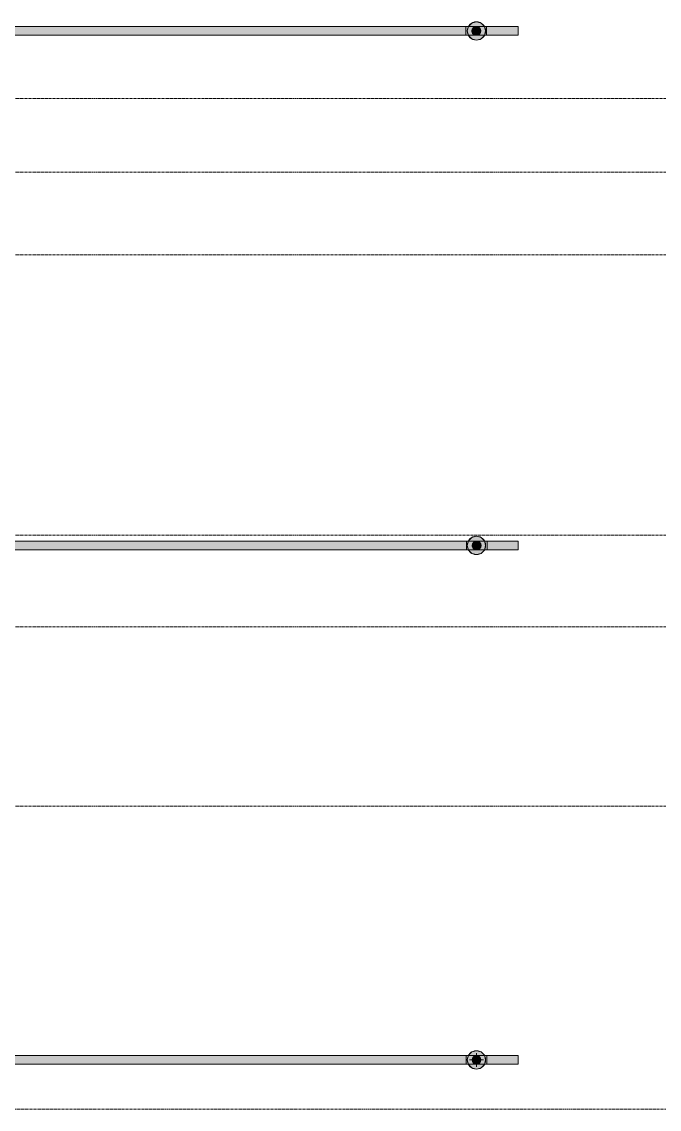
# Model space of a CAD drawing. Header units: inches. Extents: x -3679 to 241, y -496 to 1784.
# Drawn here: x -147 to -8.2, y 273 to 509.7 of the extents above; entities that cross this region are included whole.
import ezdxf

# ---------------------------------------------------------------- set-up
doc = ezdxf.new("R2010")
doc.units = ezdxf.units.IN
doc.header["$MEASUREMENT"] = 0
doc.linetypes.add('Grid Line', pattern=[0.875, 0.5, -0.125, 0.125, -0.125])
for name, color, linetype, lineweight in [('A-ANNO-NOTE', 250, 'Continuous', 9), ('P-PIPE', 1, 'Continuous', 9), ('P-PIPE-CNTR', 1, 'Continuous', 9), ('S-GRID', 8, 'Continuous', 9)]:
    doc.layers.add(name, color=color, linetype=linetype, lineweight=lineweight)

msp = doc.modelspace()

# ---------------------------------------------------------------- hatches: boundary and pattern name
at = {"layer": 'A-ANNO-NOTE'}
for points in [[(-48, 505.74), (-47, 506.01), (-46.27, 506.74), (-46, 507.74), (-46.27, 508.74), (-47, 509.47), (-48, 509.74), (-49, 509.47), (-49.73, 508.74), (-50, 507.74), (-49.73, 506.74), (-49, 506.01)], [(-48, 393.74), (-47, 394.01), (-46.27, 394.74), (-46, 395.74), (-46.27, 396.74), (-47, 397.47), (-48, 397.74), (-49, 397.47), (-49.73, 396.74), (-50, 395.74), (-49.73, 394.74), (-49, 394.01)], [(-48, 281.74), (-47, 282.01), (-46.27, 282.74), (-46, 283.74), (-46.27, 284.74), (-47, 285.47), (-48, 285.74), (-49, 285.47), (-49.73, 284.74), (-50, 283.74), (-49.73, 282.74), (-49, 282.01)]]:
    msp.add_hatch(color=256, dxfattribs=at).paths.add_polyline_path(points, flags=0)
h = msp.add_hatch(color=256, dxfattribs=at)
edge = h.paths.add_edge_path(flags=0)
edge.add_arc((-48, 507.74), 2, 0, 360)
h = msp.add_hatch(color=256, dxfattribs=at)
edge = h.paths.add_edge_path(flags=0)
edge.add_arc((-48, 395.74), 2, 0, 360)
h = msp.add_hatch(color=256, dxfattribs=at)
edge = h.paths.add_edge_path(flags=0)
edge.add_arc((-48, 283.74), 2, 0, 360)
at = {"layer": 'P-PIPE'}
for points in [[(-51.52, 507.74), (-50.32, 507.74), (-50.32, 508.69), (-189.76, 508.69), (-189.76, 508.22), (-189.76, 507.74), (-68.36, 507.74)], [(-102.04, 506.79), (-50.32, 506.79), (-50.32, 507.27), (-50.32, 507.74), (-189.76, 507.74), (-189.76, 506.79), (-169.4, 506.79)], [(-49.02, 507.74), (-49.01, 507.74), (-48.97, 508), (-48.88, 508.22), (-48.73, 508.42), (-48.54, 508.56), (-48.64, 508.5), (-48.76, 508.4), (-48.89, 508.22), (-48.98, 507.99), (-49.02, 507.75)], [(-48.06, 506.79), (-48.06, 506.79), (-48.33, 506.84), (-48.53, 506.92), (-48.76, 507.11), (-48.88, 507.27), (-48.97, 507.5), (-49.01, 507.75), (-48.97, 507.99), (-48.88, 508.22), (-48.72, 508.42), (-48.53, 508.57), (-48.25, 508.67), (-48.34, 508.64), (-48.53, 508.57), (-48.73, 508.41), (-48.88, 508.22), (-48.97, 507.99), (-49.01, 507.74), (-48.97, 507.49), (-48.88, 507.27), (-48.73, 507.07), (-48.53, 506.92), (-48.25, 506.82), (-48.06, 506.79)], [(-48.97, 507.74), (-48.95, 507.74), (-48.92, 507.99), (-48.82, 508.22), (-48.67, 508.42), (-48.47, 508.57), (-48.24, 508.66), (-48.3, 508.66), (-48.53, 508.57), (-48.76, 508.37), (-48.88, 508.22), (-48.97, 507.98), (-49.01, 507.74)], [(-48.06, 506.79), (-48, 506.79), (-48.25, 506.83), (-48.47, 506.92), (-48.67, 507.07), (-48.82, 507.27), (-48.92, 507.5), (-48.95, 507.74), (-49.01, 507.74), (-48.97, 507.49), (-48.88, 507.27), (-48.72, 507.07), (-48.53, 506.92), (-48.25, 506.82)], [(-48.53, 506.92), (-48.76, 507.11), (-48.88, 507.27), (-48.97, 507.5), (-48.97, 507.47), (-48.86, 507.23), (-48.74, 507.07), (-48.57, 506.94), (-48.54, 506.92)], [(-48, 506.79), (-47.75, 506.83), (-47.53, 506.92), (-47.33, 507.07), (-47.18, 507.27), (-47.08, 507.5), (-47.05, 507.74), (-47.08, 507.99), (-47.18, 508.22), (-47.33, 508.41), (-47.53, 508.57), (-47.75, 508.66), (-48, 508.69), (-48.25, 508.66), (-48.47, 508.57), (-48.67, 508.41), (-48.82, 508.22), (-48.92, 507.99), (-48.95, 507.74), (-48.92, 507.5), (-48.82, 507.27), (-48.67, 507.07), (-48.47, 506.92), (-48.25, 506.83)], [(-38.94, 507.74), (-38.94, 508.69), (-45.83, 508.69), (-45.83, 508.22), (-45.83, 507.74)], [(-38.94, 506.83), (-38.94, 506.83), (-38.94, 507.5)], [(-51.52, 395.74), (-50.18, 395.74), (-50.18, 396.69), (-189.73, 396.69), (-189.73, 396.22), (-189.73, 395.74), (-68.36, 395.74)], [(-102.04, 394.79), (-50.18, 394.79), (-50.18, 395.27), (-50.18, 395.74), (-189.73, 395.74), (-189.73, 394.79), (-169.4, 394.79)], [(-48, 394.79), (-47.75, 394.83), (-47.53, 394.92), (-47.33, 395.07), (-47.18, 395.27), (-47.08, 395.5), (-47.05, 395.74), (-47.08, 395.99), (-47.18, 396.22), (-47.33, 396.41), (-47.53, 396.57), (-47.75, 396.66), (-48, 396.69), (-48.25, 396.66), (-48.51, 396.54), (-48.67, 396.41), (-48.82, 396.22), (-48.92, 395.99), (-48.95, 395.74), (-48.92, 395.5), (-48.82, 395.27), (-48.67, 395.07), (-48.47, 394.92), (-48.25, 394.83)], [(-48, 394.79), (-47.95, 394.79), (-47.71, 394.83), (-47.48, 394.92), (-47.25, 395.11), (-47.13, 395.27), (-47.03, 395.5), (-47, 395.74), (-47.05, 395.74), (-47.08, 395.5), (-47.18, 395.27), (-47.33, 395.07), (-47.53, 394.92), (-47.76, 394.82), (-47.95, 394.8)], [(-47.95, 394.79), (-47.67, 394.84), (-47.48, 394.92), (-47.28, 395.07), (-47.13, 395.27), (-47.03, 395.5), (-47, 395.75), (-47.05, 396.03), (-47.13, 396.22), (-47.28, 396.42), (-47.53, 396.59), (-47.75, 396.67), (-47.67, 396.65), (-47.44, 396.54), (-47.28, 396.41), (-47.13, 396.21), (-47.03, 395.99), (-47, 395.74), (-47.05, 395.46), (-47.13, 395.27), (-47.28, 395.07), (-47.53, 394.9), (-47.76, 394.82), (-47.95, 394.79)], [(-47.03, 395.74), (-47, 395.74), (-47.05, 396.03), (-47.13, 396.22), (-47.28, 396.42), (-47.48, 396.57), (-47.75, 396.67), (-47.75, 396.66), (-47.49, 396.54), (-47.33, 396.41), (-47.18, 396.22), (-47.08, 395.99), (-47.05, 395.74)], [(-45.7, 395.74), (-38.94, 395.74), (-38.94, 396.69), (-45.69, 396.69), (-45.7, 396.22), (-45.7, 395.99)], [(-38.94, 394.83), (-38.94, 394.83), (-38.94, 395.5)], [(-135.72, 283.74), (-50.25, 283.74), (-50.25, 284.69), (-189.76, 284.69), (-189.76, 284.22), (-189.76, 283.74), (-169.4, 283.74)], [(-48, 282.79), (-47.75, 282.83), (-47.53, 282.92), (-47.33, 283.07), (-47.18, 283.27), (-47.08, 283.5), (-47.05, 283.74), (-47.08, 283.99), (-47.18, 284.22), (-47.33, 284.41), (-47.53, 284.57), (-47.75, 284.66), (-48, 284.69), (-48.25, 284.66), (-48.47, 284.57), (-48.67, 284.41), (-48.82, 284.22), (-48.92, 283.99), (-48.95, 283.74), (-48.92, 283.5), (-48.82, 283.27), (-48.67, 283.07), (-48.47, 282.92), (-48.25, 282.83)], [(-38.94, 283.74), (-38.94, 284.69), (-45.76, 284.69), (-45.76, 284.22), (-45.76, 283.74)], [(-169.4, 282.79), (-50.24, 282.79), (-50.25, 283.27), (-50.25, 283.74), (-189.76, 283.74), (-189.76, 282.79), (-186.25, 282.79)]]:
    msp.add_hatch(color=256, dxfattribs=at).paths.add_polyline_path(points, flags=0)
h = msp.add_hatch(color=256, dxfattribs=at)
h.paths.add_polyline_path([(-47.05, 507.74), (-45.83, 507.74), (-45.83, 508.69), (-48, 508.69), (-47.75, 508.66), (-47.48, 508.53), (-47.31, 508.39), (-47.16, 508.18), (-47.08, 507.99), (-47.05, 507.76)], flags=0)
h.paths.add_polyline_path([(-50.32, 507.74), (-49.02, 507.75), (-48.97, 508.03), (-48.88, 508.23), (-48.73, 508.42), (-48.55, 508.56), (-48.43, 508.62), (-48.25, 508.68), (-48.2, 508.69), (-50.32, 508.69), (-50.32, 508.22), (-50.32, 507.85)], flags=0)
h = msp.add_hatch(color=256, dxfattribs=at)
h.paths.add_polyline_path([(-48.06, 506.79), (-45.83, 506.79), (-45.83, 507.27), (-45.83, 507.74), (-47.05, 507.73), (-47.09, 507.48), (-47.18, 507.27), (-47.33, 507.07), (-47.54, 506.91), (-47.81, 506.82), (-48.05, 506.79)], flags=0)
h.paths.add_polyline_path([(-48.25, 506.79), (-48.08, 506.79), (-48.31, 506.83), (-48.43, 506.86), (-48.6, 506.96), (-48.78, 507.12), (-48.91, 507.31), (-48.99, 507.52), (-49.02, 507.74), (-50.32, 507.74), (-50.32, 506.79), (-48.3, 506.79)], flags=0)
h = msp.add_hatch(color=256, dxfattribs=at)
h.paths.add_polyline_path([(-38.94, 506.83), (-38.94, 506.83), (-41.27, 506.86)], flags=0)
h.paths.add_polyline_path([(-45.83, 506.79), (-38.94, 506.79), (-38.94, 507.07), (-45.83, 507.07), (-45.83, 506.81)], flags=0)
h.paths.add_polyline_path([(-38.94, 507.07), (-38.94, 507.74), (-45.83, 507.74), (-45.82, 507.07), (-38.94, 507.07)], flags=0)
h = msp.add_hatch(color=256, dxfattribs=at)
h.paths.add_polyline_path([(-47.95, 396.69), (-50.18, 396.69), (-50.18, 396.22), (-50.18, 395.74), (-48.95, 395.75), (-48.91, 396.01), (-48.82, 396.22), (-48.67, 396.41), (-48.47, 396.57), (-48.2, 396.67), (-47.95, 396.69)], flags=0)
h.paths.add_polyline_path([(-45.7, 395.74), (-45.69, 396.69), (-47.93, 396.69), (-47.7, 396.66), (-47.58, 396.62), (-47.41, 396.53), (-47.24, 396.38), (-47.1, 396.18), (-47.02, 395.96), (-46.99, 395.74)], flags=0)
h = msp.add_hatch(color=256, dxfattribs=at)
h.paths.add_polyline_path([(-48.9, 394.79), (-48, 394.79), (-48.25, 394.83), (-48.52, 394.95), (-48.69, 395.1), (-48.82, 395.27), (-48.92, 395.5), (-48.95, 395.74), (-50.18, 395.74), (-50.18, 394.79)], flags=0)
h.paths.add_polyline_path([(-47.94, 394.79), (-45.69, 394.79), (-45.7, 395.27), (-45.7, 395.74), (-46.99, 395.73), (-47.03, 395.47), (-47.13, 395.25), (-47.28, 395.06), (-47.41, 394.96), (-47.58, 394.86), (-47.76, 394.81), (-47.93, 394.79)], flags=0)
h = msp.add_hatch(color=256, dxfattribs=at)
h.paths.add_polyline_path([(-47.71, 396.66), (-47.76, 396.68), (-47.71, 396.66)], flags=0)
h.paths.add_polyline_path([(-47.48, 396.57), (-47.61, 396.63), (-47.58, 396.61), (-47.48, 396.57)], flags=0)
h.paths.add_polyline_path([(-46.99, 395.74), (-47.04, 396.02), (-47.13, 396.24), (-47.28, 396.42), (-47.43, 396.54), (-47.44, 396.54), (-47.25, 396.38), (-47.13, 396.22), (-47.03, 395.99), (-47, 395.74)], flags=0)
h = msp.add_hatch(color=256, dxfattribs=at)
h.paths.add_polyline_path([(-47.71, 394.82), (-47.53, 394.89), (-47.58, 394.88), (-47.7, 394.83)], flags=0)
h.paths.add_polyline_path([(-47.48, 394.92), (-47.38, 394.98), (-47.22, 395.14), (-47.12, 395.27), (-47.02, 395.53), (-47.04, 395.49), (-47.13, 395.27), (-47.28, 395.07), (-47.47, 394.92)], flags=0)
h = msp.add_hatch(color=256, dxfattribs=at)
h.paths.add_polyline_path([(-38.94, 394.79), (-38.94, 395.27), (-38.94, 395.74), (-45.7, 395.74), (-45.69, 394.79), (-43.1, 394.79)], flags=0)
h.paths.add_polyline_path([(-45.7, 395.27), (-45.7, 395.27), (-43.1, 395.27)], flags=0)
h = msp.add_hatch(color=256, dxfattribs=at)
h.paths.add_polyline_path([(-48, 284.69), (-47.75, 284.66), (-47.47, 284.53), (-47.31, 284.4), (-47.16, 284.19), (-47.08, 283.99), (-47.05, 283.74), (-45.76, 283.74), (-45.76, 284.69), (-47.81, 284.69)], flags=0)
h.paths.add_polyline_path([(-50.25, 283.74), (-48.95, 283.75), (-48.92, 284), (-48.82, 284.22), (-48.67, 284.42), (-48.43, 284.58), (-48.36, 284.62), (-48.18, 284.68), (-48.01, 284.69), (-50.24, 284.69), (-50.25, 284.22), (-50.25, 283.99)], flags=0)
h = msp.add_hatch(color=256, dxfattribs=at)
h.paths.add_polyline_path([(-48, 282.79), (-47.75, 282.83), (-47.52, 282.92), (-47.33, 283.07), (-47.18, 283.27), (-47.08, 283.5), (-47.05, 283.75), (-47.08, 283.99), (-47.18, 284.22), (-47.33, 284.42), (-47.53, 284.57), (-47.76, 284.66), (-48.01, 284.69), (-48.25, 284.66), (-48.48, 284.56), (-48.67, 284.41), (-48.82, 284.22), (-48.92, 283.99), (-48.95, 283.74), (-48.92, 283.49), (-48.82, 283.27), (-48.67, 283.07), (-48.47, 282.92), (-48.24, 282.82), (-48, 282.79)], flags=0)
h.paths.add_polyline_path([(-48, 282.79), (-48.25, 282.83), (-48.47, 282.92), (-48.67, 283.07), (-48.82, 283.27), (-48.92, 283.5), (-48.95, 283.75), (-48.92, 283.99), (-48.82, 284.22), (-48.67, 284.42), (-48.47, 284.57), (-48.24, 284.66), (-48, 284.69), (-47.75, 284.66), (-47.53, 284.57), (-47.32, 284.41), (-47.18, 284.22), (-47.08, 283.98), (-47.05, 283.74), (-47.08, 283.49), (-47.18, 283.27), (-47.33, 283.07), (-47.53, 282.92), (-47.75, 282.83), (-48, 282.79)], flags=0)
h = msp.add_hatch(color=256, dxfattribs=at)
h.paths.add_polyline_path([(-48, 282.79), (-45.76, 282.79), (-45.76, 283.27), (-45.76, 283.74), (-47.05, 283.74), (-47.08, 283.49), (-47.18, 283.27), (-47.33, 283.07), (-47.57, 282.9), (-47.64, 282.86), (-47.82, 282.81), (-48, 282.79)], flags=0)
h.paths.add_polyline_path([(-48.46, 282.79), (-48.01, 282.79), (-48.25, 282.82), (-48.53, 282.96), (-48.69, 283.09), (-48.83, 283.28), (-48.92, 283.5), (-48.95, 283.74), (-50.25, 283.74), (-50.24, 282.79), (-48.47, 282.79)], flags=0)
h = msp.add_hatch(color=256, dxfattribs=at)
h.paths.add_polyline_path([(-45.76, 282.79), (-38.94, 282.79), (-38.94, 283.07), (-45.76, 283.07), (-45.76, 282.81)], flags=0)
h.paths.add_polyline_path([(-38.94, 283.07), (-38.94, 283.27), (-45.76, 283.27), (-45.75, 283.07), (-38.94, 283.07)], flags=0)
h.paths.add_polyline_path([(-38.94, 283.27), (-38.94, 283.74), (-45.76, 283.74), (-45.76, 283.27), (-38.94, 283.27)], flags=0)

# ---------------------------------------------------------------- linework, layer by layer
at = {"layer": 'A-ANNO-NOTE'}
for p, q in [((-49, 509.47), (-49.73, 508.74)), ((-48, 509.74), (-49, 509.47)), ((-47, 509.47), (-48, 509.74)), ((-46.27, 508.74), (-47, 509.47)), ((-49.73, 508.74), (-50, 507.74)), ((-50, 507.74), (-49.73, 506.74)), ((-49.73, 506.74), (-49, 506.01)), ((-47, 506.01), (-46.27, 506.74)), ((-46, 507.74), (-46.27, 508.74)), ((-46.27, 506.74), (-46, 507.74)), ((-49, 506.01), (-48, 505.74)), ((-48, 505.74), (-47, 506.01)), ((-48, 397.74), (-49, 397.47)), ((-47, 397.47), (-48, 397.74)), ((-49.73, 396.74), (-50, 395.74)), ((-50, 395.74), (-49.73, 394.74)), ((-49, 397.47), (-49.73, 396.74)), ((-46.27, 396.74), (-47, 397.47)), ((-46, 395.74), (-46.27, 396.74)), ((-46.27, 394.74), (-46, 395.74)), ((-49.73, 394.74), (-49, 394.01)), ((-49, 394.01), (-48, 393.74)), ((-48, 393.74), (-47, 394.01)), ((-47, 394.01), (-46.27, 394.74)), ((-49.73, 284.74), (-50, 283.74)), ((-49, 285.47), (-49.73, 284.74)), ((-48, 285.74), (-49, 285.47)), ((-47, 285.47), (-48, 285.74)), ((-46.27, 284.74), (-47, 285.47)), ((-46, 283.74), (-46.27, 284.74)), ((-50, 283.74), (-49.73, 282.74)), ((-49.73, 282.74), (-49, 282.01)), ((-49, 282.01), (-48, 281.74)), ((-48, 281.74), (-47, 282.01)), ((-47, 282.01), (-46.27, 282.74)), ((-46.27, 282.74), (-46, 283.74))]:
    msp.add_line(p, q, dxfattribs=at)
for centre in [(-48, 507.74), (-48, 395.74), (-48, 283.74)]:
    msp.add_circle(centre, 2, dxfattribs=at)
at = {"layer": 'P-PIPE'}
for p, q in [((-50.32, 508.69), (-189.76, 508.69)), ((-189.76, 506.79), (-50.32, 506.79)), ((-48.06, 508.69), (-50.32, 508.69)), ((-50.32, 506.79), (-48.06, 506.79)), ((-48.06, 508.69), (-48.07, 508.69)), ((-48.07, 506.79), (-48.06, 506.79)), ((-48, 508.69), (-48.06, 508.69)), ((-48.06, 506.79), (-48, 506.79)), ((-45.83, 508.69), (-48, 508.69)), ((-48, 506.79), (-45.83, 506.79)), ((-38.94, 508.69), (-45.83, 508.69)), ((-45.83, 506.79), (-38.94, 506.79)), ((-50.18, 396.69), (-189.73, 396.69)), ((-48, 396.69), (-50.18, 396.69)), ((-47.95, 396.69), (-48, 396.69)), ((-45.69, 396.69), (-47.95, 396.69)), ((-47.94, 396.69), (-47.95, 396.69)), ((-38.94, 396.69), (-45.69, 396.69)), ((-189.73, 394.79), (-50.18, 394.79)), ((-50.18, 394.79), (-48, 394.79)), ((-48, 394.79), (-47.95, 394.79)), ((-47.95, 394.79), (-45.69, 394.79)), ((-47.95, 394.79), (-47.94, 394.79)), ((-45.69, 394.79), (-38.94, 394.79)), ((-50.24, 284.69), (-189.76, 284.69)), ((-45.76, 284.69), (-50.24, 284.69)), ((-38.94, 284.69), (-45.76, 284.69)), ((-189.76, 282.79), (-50.24, 282.79)), ((-50.24, 282.79), (-45.76, 282.79)), ((-45.76, 282.79), (-38.94, 282.79))]:
    msp.add_line(p, q, dxfattribs=at)
for centre, radius, start, end in [((-48, 283.74), 0.95, 0, 180), ((-48, 284.22), 0.475, 270, 90), ((-48, 283.74), 0.95, 180, 0), ((-48, 283.27), 0.475, 90, 270)]:
    msp.add_arc(centre, radius, start, end, dxfattribs=at)
for centre, major_axis, ratio, start_param, end_param in [((-50.32, 507.74), (0, 0.951), 0.004167, 0, 1.570796), ((-50.32, 507.74), (0, 0.95), 0.004167, 0.523599, 0.784433), ((-50.32, 507.74), (0, 0.95), 0.004167, 0.785398, 1.046674), ((-50.32, 507.74), (0, 0.95), 0.004167, 1.047198, 1.308764), ((-50.32, 507.74), (0, 0.95), 0.004167, 1.308997, 1.570796), ((-50.32, 507.74), (0, 0.951), 0.004167, 1.570796, 3.141593), ((-50.32, 507.74), (0, 0.95), 0.004167, 1.570796, 1.832596), ((-50.32, 507.74), (0, 0.95), 0.004167, 1.832829, 2.094395), ((-50.32, 507.74), (0, 0.95), 0.004167, 2.094919, 2.356194), ((-50.32, 507.74), (0, 0.95), 0.004167, 2.35716, 2.617994), ((-48.06, 507.74), (0, 0.951), 0.999967, 0, 1.570796), ((-48.06, 507.74), (0, 0.951), 0.999967, 1.570796, 3.141593), ((-48, 507.74), (0, 0.95), 0.999967, 0, 1.570796), ((-48, 507.74), (0, 0.95), 0.999967, 1.570796, 3.141593), ((-48, 507.74), (0, 0.95), 0.999967, 4.712389, 6.283185), ((-48, 507.74), (0, 0.95), 0.999967, 3.141593, 4.712389), ((-45.83, 507.74), (0, 0.951), 0.004167, 0, 0.261799), ((-45.83, 507.74), (0, 0.951), 0.004167, 0.263896, 0.523599), ((-45.83, 507.74), (0, 0.95), 0.004167, 0.523599, 0.784433), ((-45.83, 507.74), (0, 0.951), 0.004167, 0.52478, 0.785398), ((-45.83, 507.74), (0, 0.95), 0.004167, 0.785398, 1.046674), ((-45.83, 507.74), (0, 0.951), 0.004167, 0.786138, 1.047198), ((-45.83, 507.74), (0, 0.95), 0.004167, 1.047198, 1.308764), ((-45.83, 507.74), (0, 0.951), 0.004167, 1.047647, 1.308997), ((-45.83, 507.74), (0, 0.95), 0.004167, 1.308997, 1.570796), ((-45.83, 507.74), (0, 0.951), 0.004167, 1.309214, 1.570796), ((-45.83, 507.74), (0, 0.95), 0.004167, 1.570796, 1.832596), ((-45.83, 507.74), (0, 0.951), 0.004167, 1.570796, 3.141593), ((-45.83, 507.74), (0, 0.95), 0.004167, 1.832829, 2.094395), ((-45.83, 507.74), (0, 0.95), 0.004167, 2.094919, 2.356194), ((-45.83, 507.74), (0, 0.95), 0.004167, 2.35716, 2.617994), ((-38.94, 507.74), (0, 0.95), 0.004167, 4.822997, 6.283185), ((-38.94, 507.74), (0, 0.95), 0.004167, 0, 1.570796), ((-38.94, 507.74), (0, 0.95), 0.004167, 3.141593, 4.712389), ((-38.94, 507.74), (0, 0.95), 0.004167, 1.570796, 3.141593), ((-50.18, 395.74), (0, 0.951), 0.004167, 0, 1.570796), ((-50.18, 395.74), (0, 0.95), 0.004167, 0.523599, 0.784433), ((-50.18, 395.74), (0, 0.95), 0.004167, 0.785398, 1.046674), ((-50.18, 395.74), (0, 0.95), 0.004167, 1.047198, 1.308764), ((-50.18, 395.74), (0, 0.95), 0.004167, 1.308997, 1.570796), ((-50.18, 395.74), (0, 0.951), 0.004167, 1.570796, 3.141593), ((-50.18, 395.74), (0, 0.95), 0.004167, 1.570796, 1.832596), ((-50.18, 395.74), (0, 0.95), 0.004167, 1.832829, 2.094395), ((-48, 395.74), (0, 0.95), 0.999977, 0, 1.570796), ((-48, 395.74), (0, 0.95), 0.999977, 1.570796, 3.141593), ((-48, 395.74), (0, 0.95), 0.999977, 4.712389, 6.283185), ((-48, 395.74), (0, 0.95), 0.999977, 3.141593, 4.712389), ((-47.95, 395.74), (0, 0.951), 0.999977, 4.712389, 6.283185), ((-47.95, 395.74), (0, 0.951), 0.999977, 3.141593, 4.712389), ((-45.69, 395.74), (0, 0.95), 0.004167, 0.523599, 0.784433), ((-45.69, 395.74), (0, 0.951), 0.004167, 0.52478, 0.785398), ((-45.69, 395.74), (0, 0.95), 0.004167, 0.785398, 1.046674), ((-45.69, 395.74), (0, 0.951), 0.004167, 0.786138, 1.047198), ((-45.69, 395.74), (0, 0.95), 0.004167, 1.047198, 1.308764), ((-45.69, 395.74), (0, 0.951), 0.004167, 1.047647, 1.308997), ((-45.69, 395.74), (0, 0.95), 0.004167, 1.308997, 1.570796), ((-45.69, 395.74), (0, 0.951), 0.004167, 1.309214, 1.570796), ((-45.69, 395.74), (0, 0.95), 0.004167, 1.570796, 1.832596), ((-45.69, 395.74), (0, 0.951), 0.004167, 1.570796, 3.141593), ((-45.69, 395.74), (0, 0.95), 0.004167, 1.832829, 2.094395), ((-45.69, 395.74), (0, 0.951), 0.004167, 0, 0.261799), ((-45.69, 395.74), (0, 0.951), 0.004167, 0.263896, 0.523599), ((-38.94, 395.74), (0, 0.95), 0.004167, 4.712389, 6.283185), ((-38.94, 395.74), (0, 0.95), 0.004167, 0, 1.570796), ((-38.94, 395.74), (0, 0.95), 0.004167, 3.141593, 4.712389), ((-38.94, 395.74), (0, 0.95), 0.004167, 1.570796, 3.141593), ((-50.18, 395.74), (0, 0.95), 0.004167, 2.094919, 2.356194), ((-50.18, 395.74), (0, 0.95), 0.004167, 2.35716, 2.617994), ((-45.69, 395.74), (0, 0.95), 0.004167, 2.094919, 2.356194), ((-45.69, 395.74), (0, 0.95), 0.004167, 2.35716, 2.617994), ((-50.24, 283.74), (0, 0.951), 0.004167, 0, 1.570796), ((-50.24, 283.74), (0, 0.95), 0.004167, 0.523599, 0.784433), ((-50.24, 283.74), (0, 0.95), 0.004167, 0.785398, 1.046674), ((-50.24, 283.74), (0, 0.95), 0.004167, 1.047198, 1.308764), ((-45.76, 283.74), (0, 0.951), 0.004167, 0, 0.261799), ((-45.76, 283.74), (0, 0.951), 0.004167, 0.263896, 0.523599), ((-45.76, 283.74), (0, 0.95), 0.004167, 0.523599, 0.784433), ((-45.76, 283.74), (0, 0.951), 0.004167, 0.52478, 0.785398), ((-45.76, 283.74), (0, 0.95), 0.004167, 0.785398, 1.046674), ((-45.76, 283.74), (0, 0.951), 0.004167, 0.786138, 1.047198), ((-45.76, 283.74), (0, 0.95), 0.004167, 1.047198, 1.308764), ((-45.76, 283.74), (0, 0.951), 0.004167, 1.047647, 1.308997), ((-38.94, 283.74), (0, 0.95), 0.004167, 4.712389, 6.283185), ((-38.94, 283.74), (0, 0.95), 0.004167, 0, 1.570796), ((-50.24, 283.74), (0, 0.95), 0.004167, 1.308997, 1.570796), ((-50.24, 283.74), (0, 0.951), 0.004167, 1.570796, 3.141593), ((-50.24, 283.74), (0, 0.95), 0.004167, 1.570796, 1.832596), ((-50.24, 283.74), (0, 0.95), 0.004167, 1.832829, 2.094395), ((-50.24, 283.74), (0, 0.95), 0.004167, 2.094919, 2.356194), ((-50.24, 283.74), (0, 0.95), 0.004167, 2.35716, 2.617994), ((-45.76, 283.74), (0, 0.95), 0.004167, 1.308997, 1.570796), ((-45.76, 283.74), (0, 0.951), 0.004167, 1.309214, 1.570796), ((-45.76, 283.74), (0, 0.95), 0.004167, 1.570796, 1.832596), ((-45.76, 283.74), (0, 0.951), 0.004167, 1.570796, 3.141593), ((-45.76, 283.74), (0, 0.95), 0.004167, 1.832829, 2.094395), ((-45.76, 283.74), (0, 0.95), 0.004167, 2.094919, 2.356194), ((-45.76, 283.74), (0, 0.95), 0.004167, 2.35716, 2.617994), ((-38.94, 283.74), (0, 0.95), 0.004167, 3.141593, 4.712389), ((-38.94, 283.74), (0, 0.95), 0.004167, 1.570796, 3.141593)]:
    msp.add_ellipse(centre, major_axis=major_axis, ratio=ratio, start_param=start_param, end_param=end_param, dxfattribs=at)
at = {"layer": 'P-PIPE-CNTR'}
for p, q in [((-48, 282.24), (-48, 285.24)), ((-49.5, 283.74), (-46.5, 283.74))]:
    msp.add_line(p, q, dxfattribs=at)
at = {"layer": 'S-GRID', "linetype": 'Grid Line'}
for p, q in [((-3666.39, 493), (228, 493)), ((-3666.39, 477), (228, 477)), ((-3666.39, 459), (228, 459)), ((-3666.39, 398), (228, 398)), ((-3666.39, 378), (228, 378)), ((-3666.39, 339), (226, 339)), ((228, 273), (-3666.39, 273))]:
    msp.add_line(p, q, dxfattribs=at)

doc.saveas('drawing.dxf')
